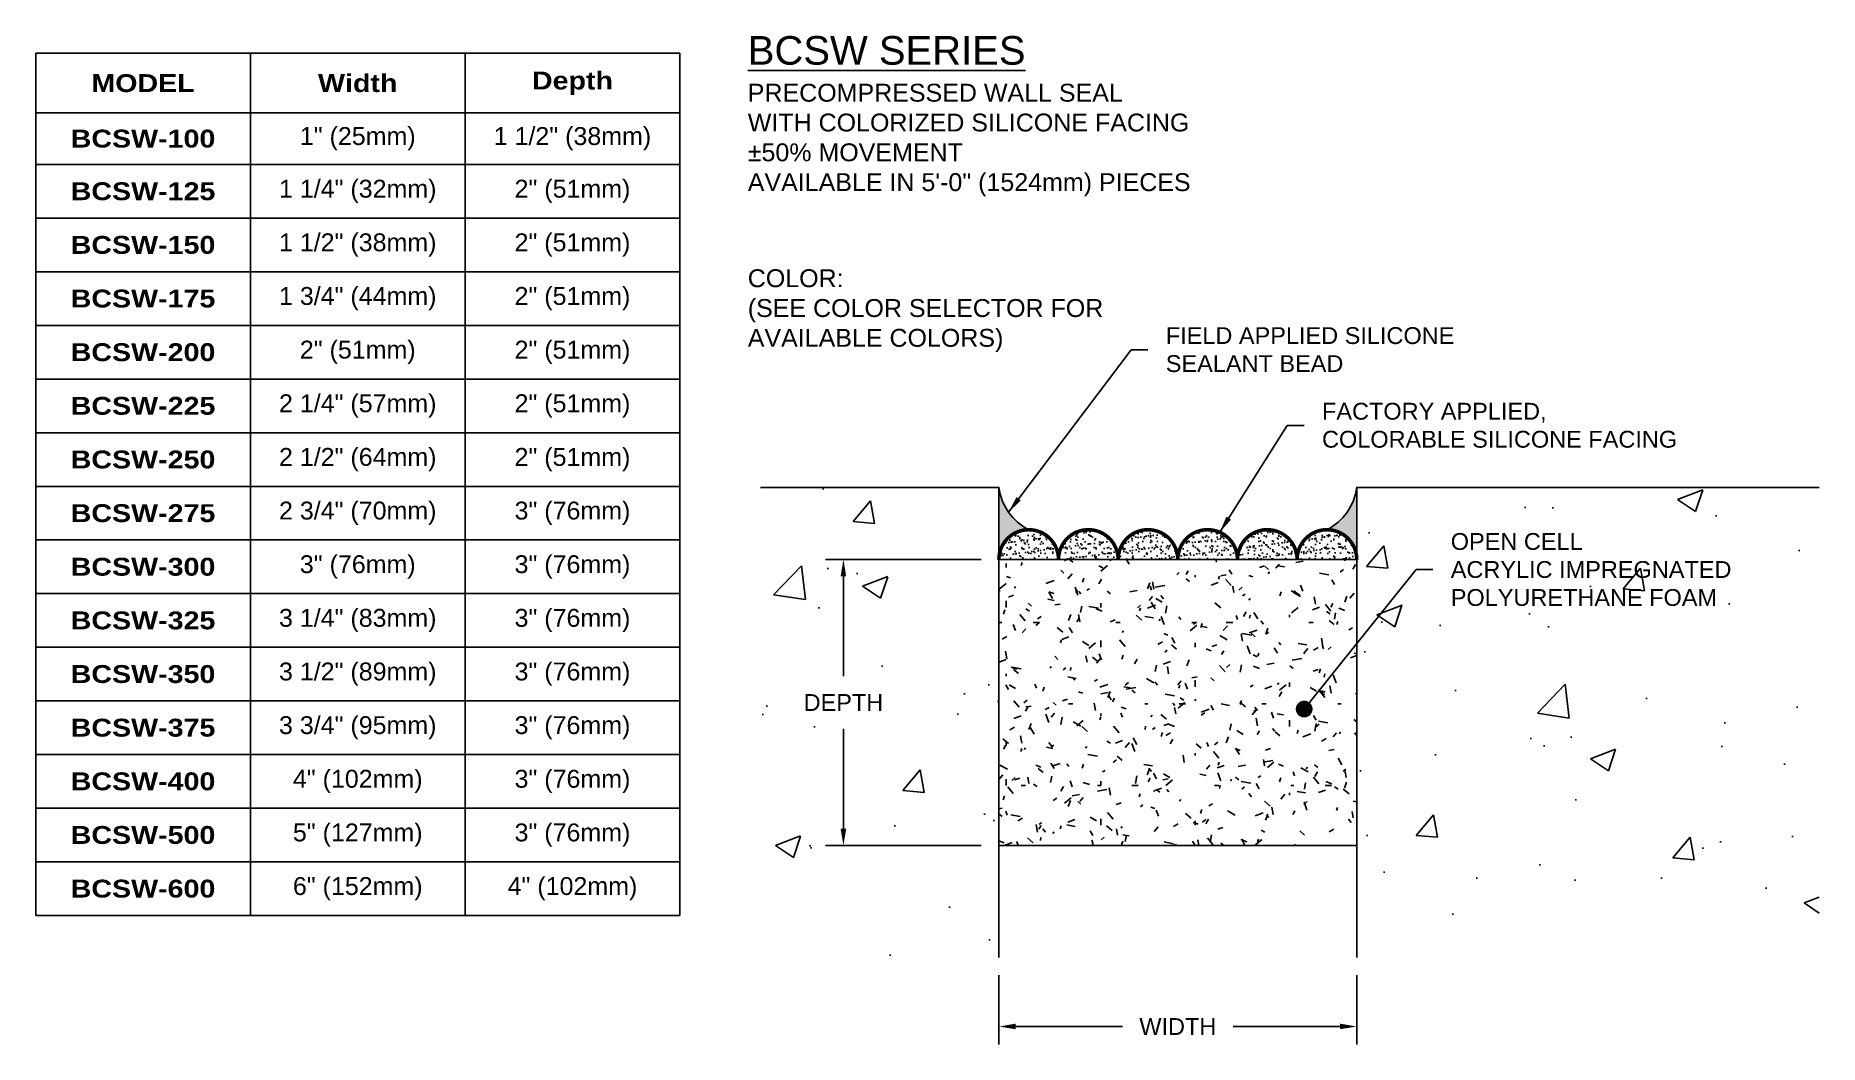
# Model space of a CAD drawing. Header units: inches. Extents: x -2.8 to 9.6, y -0.2 to 6.8.
import ezdxf

# ---------------------------------------------------------------- set-up
doc = ezdxf.new("R2010")
doc.units = ezdxf.units.IN
doc.header["$MEASUREMENT"] = 0
for name, color, linetype in [('CONDITIONS', 1, 'Continuous'), ('DIMENSIONS', 3, 'Continuous'), ('FILLERS', 2, 'Continuous'), ('SEAL', 5, 'Continuous'), ('TABLE', 1, 'Continuous'), ('TEXT', 2, 'Continuous')]:
    doc.layers.add(name, color=color, linetype=linetype)
doc.styles.add('ARIAL', font='arial.ttf')
doc.styles.add('ARIAL BOLD', font='')
doc.styles.add('ARIALBOLD', font='')
doc.styles.get('ARIAL BOLD').set_extended_font_data('Arial Black')
doc.styles.get('ARIALBOLD').set_extended_font_data('Arial Black')
doc.dimstyles.new('ARIAL', dxfattribs={"dimtxt": 0.1175, "dimasz": 0.1175, "dimexe": 0.125, "dimexo": 0.125, "dimgap": 0.125, "dimtad": 0, "dimtih": 1, "dimtoh": 1, "dimdec": 5, "dimzin": 0, "dimdsep": 46, "dimlunit": 4, "dimtxsty": 'ARIAL', "dimcen": 0.09, "dimadec": 0, "dimazin": 0, "dimtfac": 1, "dimtdec": 5, "dimtofl": 0, "dimtmove": 0, "dimatfit": 3, "dimfxl": 0, "dimfrac": 2, "dimtolj": 1, "dimtzin": 0, "dimarcsym": 0})

# ---------------------------------------------------------------- blocks, each defined once
blk = doc.blocks.new('*D0')
at = {"layer": 'Defpoints', "color": 0}
for p in [(3.912, 0.401), (6.412, 0.401), (6.412, -0.082)]:
    blk.add_point(p, dxfattribs=at)
at = {"layer": 'DIMENSIONS', "color": 0, "lineweight": -2}
for p, q in [((3.912, 0.276), (3.912, -0.207)), ((6.412, 0.276), (6.412, -0.207)), ((4.029, -0.082), (4.775, -0.082)), ((6.294, -0.082), (5.548, -0.082))]:
    blk.add_line(p, q, dxfattribs=at)
at = {"layer": 'DIMENSIONS', "color": 0}
for points in [[(4.029, -0.062), (4.029, -0.101), (3.912, -0.082)], [(6.294, -0.062), (6.294, -0.101), (6.412, -0.082)]]:
    blk.add_solid(points, dxfattribs=at)
at = {"layer": 'DIMENSIONS', "color": 0, "insert": (5.162, -0.082), "char_height": 0.1175, "attachment_point": 5, "style": 'ARIAL'}
blk.add_mtext('\\A1;WIDTH', dxfattribs=at)
blk = doc.blocks.new('*T1')
at = {"layer": 'TABLE', "color": 0, "linetype": 'ByBlock', "lineweight": -2}
for p, q in [((0, 0), (4.5, 0)), ((0, 0), (0, -6.027)), ((1.5, 0), (1.5, -6.027)), ((3, 0), (3, -6.027)), ((4.5, 0), (4.5, -6.027)), ((0, -0.417), (4.5, -0.417)), ((0, -0.777), (4.5, -0.777)), ((0, -1.152), (4.5, -1.152)), ((0, -1.527), (4.5, -1.527)), ((0, -1.902), (4.5, -1.902)), ((0, -2.277), (4.5, -2.277)), ((0, -2.652), (4.5, -2.652)), ((0, -3.027), (4.5, -3.027)), ((0, -3.402), (4.5, -3.402)), ((0, -3.777), (4.5, -3.777)), ((0, -4.152), (4.5, -4.152)), ((0, -4.527), (4.5, -4.527)), ((0, -4.902), (4.5, -4.902)), ((0, -5.277), (4.5, -5.277)), ((0, -5.652), (4.5, -5.652)), ((0, -6.027), (4.5, -6.027))]:
    blk.add_line(p, q, dxfattribs=at)
at = {"layer": 'TABLE', "color": 2, "char_height": 0.125, "width": 1.38, "attachment_point": 5}
for s, insert, style in [('Depth', (3.75, -0.209), 'ARIALBOLD'), ('MODEL', (0.75, -0.209), 'ARIALBOLD'), ('Width ', (2.25, -0.209), 'ARIALBOLD'), ('BCSW-100', (0.75, -0.597), 'ARIAL BOLD'), ('1" (25mm)', (2.25, -0.597), 'ARIAL'), ('1 1/2" (38mm)', (3.75, -0.597), 'ARIAL'), ('BCSW-125', (0.75, -0.965), 'ARIAL BOLD'), ('1 1/4" (32mm)', (2.25, -0.965), 'ARIAL'), ('2" (51mm)', (3.75, -0.965), 'ARIAL'), ('BCSW-150', (0.75, -1.34), 'ARIAL BOLD'), ('1 1/2" (38mm)', (2.25, -1.34), 'ARIAL'), ('2" (51mm)', (3.75, -1.34), 'ARIAL'), ('BCSW-175', (0.75, -1.715), 'ARIAL BOLD'), ('1 3/4" (44mm)', (2.25, -1.715), 'ARIAL'), ('2" (51mm)', (3.75, -1.715), 'ARIAL'), ('BCSW-200', (0.75, -2.09), 'ARIAL BOLD'), ('2" (51mm)', (2.25, -2.09), 'ARIAL'), ('2" (51mm)', (3.75, -2.09), 'ARIAL'), ('BCSW-225', (0.75, -2.465), 'ARIAL BOLD'), ('2 1/4" (57mm)', (2.25, -2.465), 'ARIAL'), ('2" (51mm)', (3.75, -2.465), 'ARIAL'), ('BCSW-250', (0.75, -2.84), 'ARIAL BOLD'), ('2 1/2" (64mm)', (2.25, -2.84), 'ARIAL'), ('2" (51mm)', (3.75, -2.84), 'ARIAL'), ('BCSW-275', (0.75, -3.215), 'ARIAL BOLD'), ('2 3/4" (70mm)', (2.25, -3.215), 'ARIAL'), ('3" (76mm)', (3.75, -3.215), 'ARIAL'), ('BCSW-300', (0.75, -3.59), 'ARIAL BOLD'), ('3" (76mm)', (2.25, -3.59), 'ARIAL'), ('3" (76mm)', (3.75, -3.59), 'ARIAL'), ('BCSW-325', (0.75, -3.965), 'ARIAL BOLD'), ('3 1/4" (83mm)', (2.25, -3.965), 'ARIAL'), ('3" (76mm)', (3.75, -3.965), 'ARIAL'), ('BCSW-350', (0.75, -4.34), 'ARIAL BOLD'), ('3 1/2" (89mm)', (2.25, -4.34), 'ARIAL'), ('3" (76mm)', (3.75, -4.34), 'ARIAL'), ('BCSW-375', (0.75, -4.715), 'ARIAL BOLD'), ('3 3/4" (95mm)', (2.25, -4.715), 'ARIAL'), ('3" (76mm)', (3.75, -4.715), 'ARIAL'), ('BCSW-400', (0.75, -5.09), 'ARIAL BOLD'), ('4" (102mm)', (2.25, -5.09), 'ARIAL'), ('3" (76mm)', (3.75, -5.09), 'ARIAL'), ('BCSW-500', (0.75, -5.465), 'ARIAL BOLD'), ('5" (127mm)', (2.25, -5.465), 'ARIAL'), ('3" (76mm)', (3.75, -5.465), 'ARIAL'), ('BCSW-600', (0.75, -5.84), 'ARIAL BOLD'), ('6" (152mm)', (2.25, -5.84), 'ARIAL'), ('4" (102mm)', (3.75, -5.84), 'ARIAL')]:
    blk.add_mtext(s, dxfattribs=dict(at, insert=insert, style=style))
blk = doc.blocks.new('*D3')
at = {"layer": 'Defpoints', "color": 0}
for p in [(3.912, 3.183), (2.826, 1.183), (3.912, 1.183)]:
    blk.add_point(p, dxfattribs=at)
at = {"layer": 'DIMENSIONS', "color": 0, "lineweight": -2}
for p, q in [((3.787, 3.183), (2.701, 3.183)), ((2.826, 3.065), (2.826, 2.366)), ((2.826, 1.3), (2.826, 1.999)), ((3.787, 1.183), (2.701, 1.183))]:
    blk.add_line(p, q, dxfattribs=at)
at = {"layer": 'DIMENSIONS', "color": 0}
for points in [[(2.806, 3.065), (2.845, 3.065), (2.826, 3.183)], [(2.806, 1.3), (2.845, 1.3), (2.826, 1.183)]]:
    blk.add_solid(points, dxfattribs=at)
at = {"layer": 'DIMENSIONS', "color": 0, "insert": (2.826, 2.183), "char_height": 0.1175, "attachment_point": 5, "style": 'ARIAL'}
blk.add_mtext('\\A1;DEPTH', dxfattribs=at)

msp = doc.modelspace()

# ---------------------------------------------------------------- hatches: boundary and pattern name
at = {"layer": 'CONDITIONS'}
h = msp.add_hatch(dxfattribs=at)
h.set_pattern_fill('AR-CONC', color=256, scale=0.25, style=0)
h.paths.add_polyline_path([(3.911804, 3.686875), (2.247376, 3.686875), (2.247376, 0.400848), (3.911804, 0.400848)])
h = msp.add_hatch(dxfattribs=at)
h.set_pattern_fill('AR-CONC', color=256, scale=0.25, style=0)
h.paths.add_polyline_path([(9.643424, 3.686875), (6.411804, 3.686875), (6.411804, 3.183609, -0.002190895), (6.411804, 3.181784), (6.411804, 0.400848), (9.643424, 0.400848)])
h.paths.add_polyline_path([(7.03929, 3.301123), (9.050736, 3.301123), (9.050736, 2.922949), (7.03929, 2.922949)], flags=24)
at = {"layer": 'FILLERS'}
h = msp.add_hatch(color=256, dxfattribs=at)
h.paths.add_polyline_path([(6.411804, 3.686875, -0.248313181), (6.203472, 3.39103, -0.41293075), (6.411804, 3.183609)])
h.paths.add_polyline_path([(3.911804, 3.686875), (3.911804, 3.182696, -0.414210751), (4.120135, 3.39103, -0.248313181)])
at = {"layer": 'SEAL'}
h = msp.add_hatch(dxfattribs=at)
h.set_pattern_fill('AR-SAND', color=256, scale=0.0325, style=0)
h.paths.add_polyline_path([(5.995139, 3.182696), (6.411804, 3.182696), (6.411804, 3.183609, 0.997811505)])
h.paths.add_polyline_path([(5.995139, 3.182696, 1), (5.578472, 3.182696)])
h.paths.add_polyline_path([(5.578472, 3.182696, 1), (5.161805, 3.182696)])
h.paths.add_polyline_path([(5.161805, 3.182696, 1), (4.745138, 3.182696)])
h.paths.add_polyline_path([(4.745138, 3.182696, 1), (4.328471, 3.182696)])
h.paths.add_polyline_path([(3.911804, 3.182696), (4.328471, 3.182696, 1)])
h = msp.add_hatch(dxfattribs=at)
h.set_pattern_fill('TEXTURE', color=256, scale=0.75, style=0)
h.set_pattern_definition([(0, (0.0778, -2.9573), (0.33, 0.57), [0.03, -0.5025, 0.0225, -0.2175, 0.045, -0.5325]), (10, (-0.0647, -2.6498), (0.20169, 0.71336), [0.0525, -0.1275, 0.0675, -0.3975, 0.0375, -0.495]), (20, (-0.1397, -2.8898), (0.333677, 0.55244), [0.06, -0.4125, 0.0525, -0.3075, 0.0375, -0.24]), (30, (0.0778, -2.9348), (-0.054923, 0.63513), [0.0375, -0.2475, 0.03, -0.3675, 0.0225, -0.4875]), (40, (-0.1322, -2.7698), (0.08459, 0.540926), [0.03, -0.33, 0.0225, -0.21, 0.06, -0.3825]), (50, (-0.0197, -3.0398), (-0.20062, 0.589334), [0.015, -0.2775, 0.0375, -0.4575, 0.045, -0.2325]), (60, (0.0028, -2.9873), (-0.248683, 0.55927), [0.0375, -0.3075, 0.015, -0.36, 0.03, -0.2775]), (70, (-0.0797, -3.0773), (-0.27473, 0.538967), [0.0225, -0.1425, 0.045, -0.24, 0.03, -0.33]), (80, (-0.0422, -2.6348), (-0.521413, 0.4118), [0.0525, -0.33, 0.0225, -0.39, 0.045, -0.3675]), (90, (0.0028, -2.9573), (-0.66, 0.2775), [0.045, -0.2325, 0.03, -0.4575, 0.015, -0.465]), (100, (-0.1172, -2.7248), (-0.61993, 0.362863), [0.0525, -0.2925, 0.045, -0.24, 0.0525, -0.5475]), (110, (-0.1697, -3.1523), (-0.6011, 0.204228), [0.06, -0.195, 0.03, -0.3975, 0.045, -0.435]), (120, (-0.3722, -3.0623), (-0.716625, 0.07123), [0.0375, -0.5025, 0.045, -0.2325, 0.0525, -0.3075]), (130, (-0.2072, -3.2273), (-0.69777, 0.178165), [0.0225, -0.165, 0.03, -0.3225, 0.06, -0.42]), (140, (-0.4322, -2.6273), (-0.551492, -0.085514), [0.045, -0.27, 0.0525, -0.2325, 0.03, -0.315]), (150, (0.1903, -3.2723), (-0.512062, -0.301918), [0.03, -0.21, 0.06, -0.465, 0.0525, -0.4275]), (160, (-0.3047, -2.8523), (-0.594753, -0.40607), [0.045, -0.315, 0.0375, -0.285, 0.03, -0.4575]), (170, (-0.2597, -3.0323), (-0.53911, -0.422808), [0.0675, -0.2475, 0.045, -0.3375, 0.06, -0.33])])
h.paths.add_polyline_path([(6.411804, 3.182696), (3.911804, 3.182696), (3.911804, 1.182696), (6.411804, 1.182696)])

# ---------------------------------------------------------------- linework, layer by layer
at = {"layer": 'CONDITIONS'}
for points in [[(3.911804, 0.400848), (3.911804, 3.686875), (2.247376, 3.686875)], [(6.411804, 0.400848), (6.411804, 3.686875), (9.643424, 3.686875)]]:
    msp.add_lwpolyline(points, dxfattribs=at)
at = {"layer": 'FILLERS'}
for centre, start, end in [((4.295459, 3.735766), 187.2623862, 243.0433661), ((6.028149, 3.735766), 296.9566339, 352.7376138)]:
    msp.add_arc(centre, 0.386758, start, end, dxfattribs=at)
at = {"layer": 'SEAL', "const_width": 0.025}
for points in [[(4.328471, 3.182696, 1), (3.911804, 3.182696)], [(4.745138, 3.182696, 1), (4.328471, 3.182696)], [(5.161805, 3.182696, 1), (4.745138, 3.182696)], [(5.578471, 3.182696, 1), (5.161804, 3.182696)], [(5.995139, 3.182696, 1), (5.578472, 3.182696)], [(6.411806, 3.182696, 1), (5.995139, 3.182696)]]:
    msp.add_lwpolyline(points, format="xyb", dxfattribs=at)
at = {"layer": 'SEAL'}
msp.add_lwpolyline([(3.911804, 1.182696), (6.411804, 1.182696), (6.411804, 3.182696), (3.911804, 3.182696)], close=True, dxfattribs=at)
for centre in [(4.120137, 3.182696), (4.536804, 3.182696), (4.953471, 3.182696), (5.370138, 3.182696), (5.786805, 3.182696), (6.203472, 3.182696)]:
    msp.add_arc(centre, 0.208334, 0, 180, dxfattribs=at)

# ---------------------------------------------------------------- block references
msp.add_blockref('*T1', (-2.817105, 6.721075))

# ---------------------------------------------------------------- texts
at = {"layer": 'TEXT', "char_height": 0.2, "attachment_point": 1, "style": 'ARIAL'}
for s, insert, width in [('{\\LBCSW SERIES\\P\\H0.625x;\\lPRECOMPRESSED WALL SEAL\\PWITH COLORIZED SILICONE FACING\\P%%P50% MOVEMENT\\PAVAILABLE IN 5\'-0" (1524mm) PIECES}', (2.157664, 6.841709), 5.11243765), ('{\\H0.625x;COLOR:\\L                               \\~\\P\\l(SEE COLOR SELECTOR FOR AVAILABLE COLORS)}', (2.157664, 5.211496), 3.28904505)]:
    msp.add_mtext(s, dxfattribs=dict(at, insert=insert, width=width))
at = {"layer": 'TEXT', "char_height": 0.1175, "attachment_point": 4, "style": 'ARIAL'}
for s, insert in [('FIELD APPLIED SILICONE\\PSEALANT BEAD', (5.077883, 4.649222)), ('FACTORY APPLIED,\\PCOLORABLE SILICONE FACING', (6.169238, 4.120405)), ('OPEN CELL\\PACRYLIC IMPREGNATED\\PPOLYURETHANE FOAM', (7.068665, 3.112036))]:
    msp.add_mtext(s, dxfattribs=dict(at, insert=insert))

# ---------------------------------------------------------------- dimensions: what is measured, and where the dimension line sits
at = {"layer": 'DIMENSIONS'}
dim = msp.add_linear_dim(base=(2.825607, 1.182696), p1=(3.911804, 3.182696), p2=(3.911804, 1.182696), angle=90, text='DEPTH', dimstyle='ARIAL', override={"dimpost": '\\X'}, dxfattribs=at)
dim.commit()
dim.dimension.update_dxf_attribs({"geometry": '*D3', "text_midpoint": (2.825607, 2.182696)})
dim = msp.add_linear_dim(base=(6.411804, -0.081643), p1=(3.911804, 0.400848), p2=(6.411804, 0.400848), text='WIDTH', dimstyle='ARIAL', override={"dimpost": '\\X'}, dxfattribs=at)
dim.commit()
dim.dimension.update_dxf_attribs({"geometry": '*D0', "text_midpoint": (5.161804, -0.081643)})

# ---------------------------------------------------------------- leaders
at = {"layer": 'TEXT', "annotation_type": 0, "has_hookline": 1, "hookline_direction": 0}
for points, override, text_width in [([(3.979239, 3.513087), (4.835383, 4.649222), (4.952883, 4.649222)], {"dimgap": 0.125, "dimtad": 0}, 1.993733), ([(5.454954, 3.372983), (5.926738, 4.120405), (6.044238, 4.120405)], {"dimgap": 0.125, "dimtad": 0}, 2.462611), ([(6.044491, 2.137406), (6.826165, 3.112036), (6.943665, 3.112036)], {"dimgap": 0.125, "dimtad": 0, "dimldrblk": 'Dot'}, 1.952215)]:
    msp.add_leader(points, dimstyle='ARIAL', override=override, dxfattribs=dict(at, text_width=text_width))

doc.saveas('drawing.dxf')
